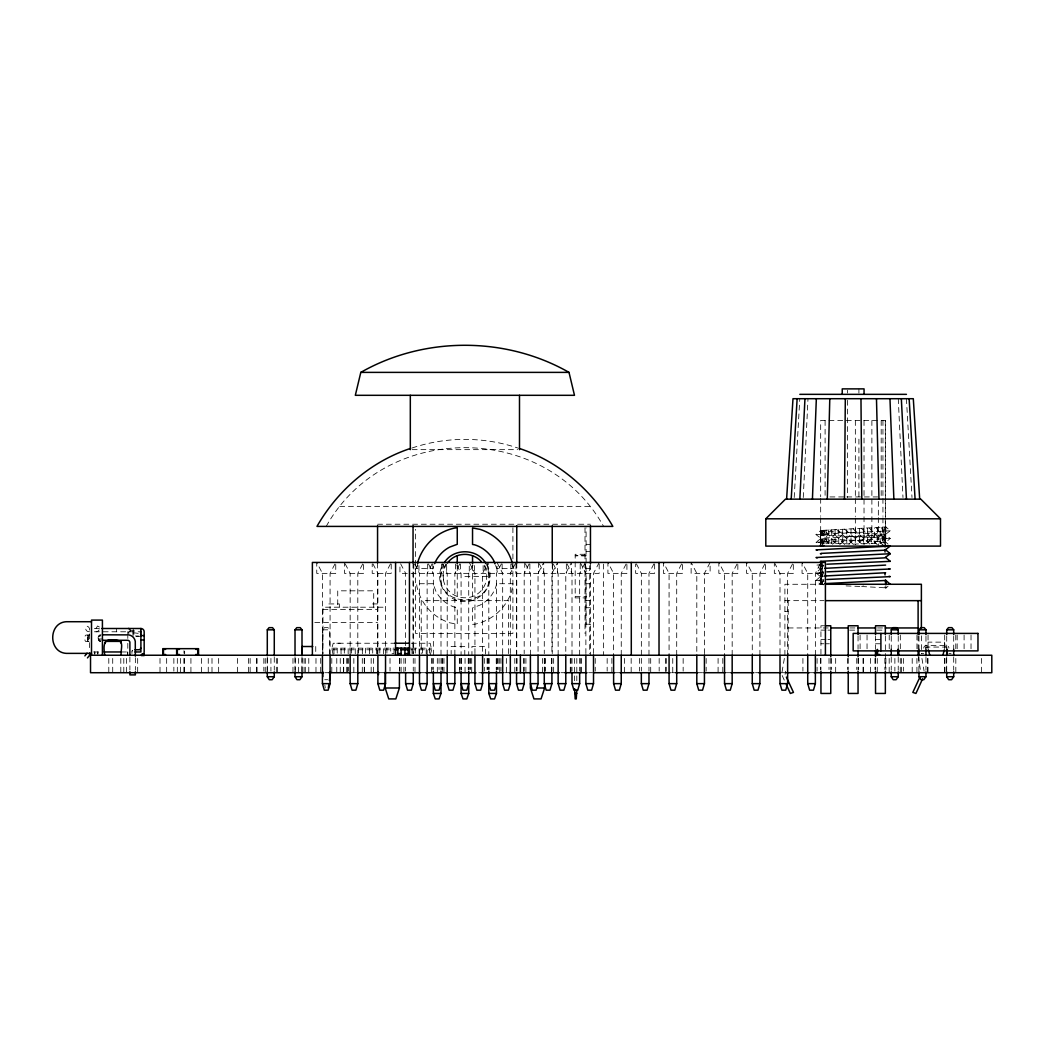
<?xml version="1.0" encoding="UTF-8"?>
<svg xmlns="http://www.w3.org/2000/svg" width="1044" height="1044" viewBox="0 0 1044 1044"><rect width="100%" height="100%" fill="white"/><g stroke="black" fill="none" stroke-linecap="round" stroke-linejoin="round"><path stroke-width="0.75" stroke-dasharray="5 3.75" d="M803.267 497.531L807.991 398.704M794.21 497.531L799.795 398.704M923.783 648.089L923.796 647.789A2.727 2.727 0 0 1 926.159 645.44L946.516 645.44A2.727 2.727 0 0 1 948.879 647.789L948.892 648.089M923.77 653.374L921.604 653.609M925.415 648.154L926.511 647.058L946.164 647.058L947.26 648.154M131.962 651.169C133.475 649.016 131.479 650.738 131.949 653.492M888.079 544.159L885.899 542.241L881.514 541.614L821.511 538.743L816.016 534.606L820.388 530.783L821.511 531.096L820.388 538.417L821.223 543.911M820.675 544.224L821.511 538.743L824.773 531.422L884.777 534.28L890.258 538.417L885.899 542.241L876.308 543.206L853.144 544.159L816.016 542.241L821.511 538.104L884.777 534.919L890.258 530.783L885.899 526.959L821.511 530.456L820.388 530.783L820.388 544.537M821.223 563.512L820.388 568.993L821.511 576.314L823.951 581.808M823.69 584.81L820.388 584.275L821.511 576.954L823.416 572.686M885.899 526.959L885.612 544.081L885.612 420.51L844.335 420.51M888.079 586.193L885.899 588.098L884.777 587.785L885.312 584.275M785.088 674.346L785.61 671.253M433.625 566.357L433.273 568.445L416.778 568.445L417.639 563.864M784.357 658.425L781.63 674.346L784.997 681.706M430.18 655.24L431.655 649.786L430.18 643.234L410.788 643.234M333.245 655.24L331.757 648.154L333.245 643.234L394.632 643.234M100.498 634.83C97.275 634.987 97.275 641.212 100.498 641.381A2.179 2.179 0 0 1 98.319 639.189M822.333 544.55L824.773 539.056L829.98 531.735M823.416 565.039L821.511 569.306L820.388 576.64L821.511 583.961L820.388 584.275L816.016 580.451L820.388 576.64L823.951 576.079M821.511 584.601L823.416 580.333M884.777 534.28L880.196 543.441L880.196 527.677M443.609 564.151C424.386 610.766 503.847 612.515 486.791 564.934M390.495 563.812L385.536 573.365L385.536 653.635M417.522 565.169L413.267 573.365L413.267 653.635M432.099 563.812L427.127 573.365L427.127 655.24M445.958 563.812L440.999 573.365L440.999 655.24M459.83 563.812L454.858 573.365L454.858 655.24M472.984 565.169L468.73 573.365L468.73 655.24M501.42 563.812L496.461 573.365L496.461 669.569M515.997 562.442L510.32 573.365L510.32 653.635M529.151 563.812L524.192 573.365L524.192 653.635M584.614 563.812L579.655 573.365L579.655 655.24M599.191 562.442L593.514 573.365L593.514 653.635M653.949 563.812L648.976 573.365L648.976 655.24M96.1 628.501L97.549 625.982L100.394 627.627L98.945 630.132A3.276 3.276 0 0 1 96.1 631.777M326.198 526.411C384.675 421.424 545.138 421.424 603.602 526.411M826.952 543.65L836.766 532.048M881.514 533.967L874.598 543.128L874.598 527.99M322.753 654.079L322.753 629.819L324.501 627.653L327.999 627.653L329.734 629.819L329.734 654.079M832.525 544.276L844.661 532.375M876.308 533.641L867.538 542.815M98.488 636.422L99.663 635.587M839.728 544.59L853.144 532.688M869.521 533.327L857.424 544.276M846.084 585.919L861.626 586.506L864.027 584.275M848.902 544.002L861.626 533.014M100.498 635.913L99.376 636.422M99.376 635.235L100.498 635.117M412.119 447.98C446.114 436.536 483.698 436.536 517.68 447.98M100.498 641.081L99.376 640.977M890.258 530.783L816.016 534.606L890.258 538.417L816.016 542.241L820.388 546.064M822.333 569.398L820.388 568.993L816.016 565.169L823.951 564.373M822.333 568.588L820.388 568.993L816.016 572.817L820.388 576.64L822.333 577.032M821.511 583.961L822.333 583.883M823.951 572.021L816.016 572.817L823.951 573.613M823.951 579.655L816.016 580.451L823.951 581.247M842.73 420.51L820.675 420.51L820.675 496.787M412.171 449.651L517.628 449.651M829.915 496.931L845.927 496.931M846.788 496.931L877.612 496.931M339.678 506.366L590.134 506.366M377.563 524.232L590.46 524.232M586.089 544.302L590.46 544.459M586.089 551.558L590.46 551.558M585.005 554.286L575.179 554.286L575.179 597.899L585.005 597.899M586.089 568.445L590.46 568.445M464.906 576.418L490.171 576.418M586.089 583.726L590.46 583.726M823.951 584.275L784.905 584.275L784.905 655.24M575.179 596.346L586.089 596.424M586.089 600.626L590.46 600.626M784.905 600.652L823.912 600.652M377.563 603.928L372.108 603.928L372.108 607.203M383.017 607.203L322.974 607.203L322.974 653.688M322.974 609.396L377.563 609.396M784.905 611.575L788.181 611.575M314.805 622.485L377.563 622.485M586.089 624.221L590.46 624.221L586.089 624.351L586.089 527.82M823.742 625.761L820.936 625.761L820.936 656.846M788.181 627.953L828.779 627.953M849.894 627.953L856.393 627.953M877.508 627.953L883.994 627.953M94.391 628.501L100.811 628.501M322.753 629.819L329.734 629.819M820.936 630.119L826.548 630.132M827.957 630.119L830.763 630.119M849.633 630.119L856.654 630.132M876.934 630.119L883.942 630.132M134.35 630.68L130.526 630.68A2.179 2.179 0 0 0 130.448 630.119M89.536 631.777C83.115 631.894 85.791 621.832 89.588 628.501L89.588 651.169M94.391 631.777L140.901 631.777M132.98 633.956L134.35 633.956M89.588 635.052L86.287 635.052A2.179 1.396 90 0 0 84.89 637.231L84.89 639.411A2.179 1.396 -90 0 0 86.287 641.603L89.588 641.603M135.433 635.979L137.625 635.979A3.276 1.879 0 0 0 138.474 635.913M136.177 636.409L140.901 636.409M98.319 638.98L102.69 638.98M820.936 639.411L826.548 639.411M827.957 639.411L830.763 639.411M875.524 639.411L882.545 639.411M820.936 643.783L823.742 643.756M825.151 643.756L829.354 643.783M875.524 643.756L882.545 643.783M331.757 648.154L393.993 648.154M411.545 648.154L431.655 648.154M331.757 649.786L393.993 649.786M410.71 649.786L431.655 649.786M93.529 651.965L101.059 651.965M121.417 651.965L127.799 651.965M951.071 653.609L948.905 653.374M324.984 672.714L329.017 672.714M352.167 672.714L356.748 672.714M378.998 672.714L384.479 672.714M421.045 672.714L426.082 672.714M448.267 672.714L453.814 672.714M478.765 672.714L481.545 672.714M504.5 672.714L509.276 672.714M531.748 672.714L535.898 672.714M561.006 672.714L564.739 672.714M588.646 672.714L592.47 672.714M615.321 672.714L620.201 672.714M671.553 672.714L675.664 672.714M697.562 672.714L703.395 672.714M726.141 672.714L731.126 672.714M755.478 672.714L759.68 672.714M781.043 672.714L786.589 672.714M809.726 672.714L814.32 672.714M324.71 679.722L327.633 679.722M861.626 586.506L884.777 587.785M823.951 565.965L816.016 565.169M821.511 531.096L824.773 531.422M99.376 639.789L100.498 640.285M99.663 640.624L98.488 639.789M853.144 528.864L871.218 545.359M844.661 529.191L861.626 543.833M853.144 544.159L836.766 529.504M861.626 528.551L877.612 545.033M844.661 544.472L829.98 529.83M869.521 528.238L876.308 535.559L882.324 544.72M835.069 542.958L824.773 530.143M876.308 527.912L881.514 535.233L885.064 544.407M828.675 543.271L824.773 537.79L821.511 530.456M774.322 562.442L779.999 573.365L779.999 653.635M636.37 563.812L641.342 573.365L641.342 655.24M580.19 562.442L585.88 573.365L585.88 653.635M567.036 563.812L572.008 573.365L572.008 655.24M539.304 563.812L544.276 573.365L544.276 653.635M525.445 563.812L530.404 573.365L530.404 655.24M511.573 563.812L516.545 573.365L516.545 655.24M484.56 565.169L488.814 573.365L488.814 655.24M456.828 565.169L461.083 573.365L461.083 655.24M442.251 563.812L447.21 573.365L447.21 655.24M428.379 563.812L433.351 573.365L433.351 655.24M414.52 563.812L419.479 573.365L419.479 655.24M400.648 563.812L405.62 573.365L405.62 645.61M372.917 563.812L377.889 573.365L377.889 653.635M345.186 563.812L350.158 573.365L350.158 655.24M128.477 632.964L128.125 631.777M881.514 527.598L884.777 534.919L885.899 542.241M823.951 543.585L821.511 538.104L820.388 530.783M823.951 574.161L821.511 568.68L820.675 563.186M495.574 565.417L496.696 568.445L513.165 568.445L512.982 565.965M133.254 632.677L137.625 633.303A3.276 1.879 0 0 0 138.474 633.238M921.93 658.425L924.11 671.161M918.107 655.789L920.678 671.253M884.777 527.272L885.899 534.606L883.955 543.767L883.955 527.364M324.841 685.021L325.258 687.996M443.1 574.944L443.543 580.634M906.427 398.704L911.999 497.531M898.271 398.704L902.982 497.531M981.543 658.425L981.543 672.714M971.024 635L971.024 649.29M964.095 635L964.095 649.29M957.165 635L957.165 649.29M955.782 635L955.782 650.882M955.821 658.425L955.821 672.714M953.694 636.292L953.694 649.224M953.694 657.315L953.694 670.248M946.712 636.292L946.712 649.224M946.712 657.315L946.712 670.248M946.595 658.425L946.595 672.714M945.068 647.058L944.546 642.138L928.129 642.138L927.607 647.058M944.911 658.425L944.911 672.714M944.689 635L944.689 650.882M944.65 658.425L944.65 672.714M928.051 635L928.051 650.882M928.012 658.425L928.012 672.714M927.385 658.425L927.385 672.714M925.963 636.292L925.963 649.224M925.963 657.315L925.963 670.248M921.382 635.835L921.382 653.635M918.981 636.292L918.981 649.224M918.981 657.315L918.864 672.714M918.107 635.744L918.107 648.82M916.958 635L916.958 650.882M916.919 658.425L916.919 672.714M912.208 658.425L912.208 672.714M903.36 658.425L903.36 671.122M901.546 658.425L901.546 672.714M900.319 635L900.319 650.882M900.28 658.425L900.28 672.714M898.231 636.292L898.231 649.224M898.231 657.315L898.231 670.248M894.878 658.425L894.878 671.122M891.25 636.292L891.25 649.224M891.25 657.315L891.25 670.248M889.227 635L889.227 650.882M889.188 658.425L889.188 672.714M885.899 585.553L885.899 588.098M885.899 658.425L885.899 669.543M885.312 420.51L885.312 497.009M885.312 498.627L885.312 516.532M885.312 518.163L885.312 544.733M885.351 636.018L885.351 669.582M885.064 527.194L885.064 547.735M884.855 658.425L884.855 669.543M882.937 420.51L882.937 496.774M882.937 498.406L882.937 516.258M882.937 517.876L882.937 544.629M882.324 527.52L882.324 544.55M881.188 420.51L881.188 496.931M878.343 501.407L878.343 515.971M878.343 517.589L878.343 546.064M877.612 527.833L877.612 544.237M877.273 658.425L877.273 672.714M875.524 636.018L875.524 649.316M875.524 658.346L875.524 669.582M874.976 658.425L874.976 669.543M871.884 420.51L871.884 543.572M871.218 528.16L871.218 543.911M870.618 658.425L870.618 672.714M867.538 528.316L867.538 543.598M867.042 635L867.042 649.29M864.027 420.51L864.027 544.733M863.61 528.473L863.61 543.754M863.401 658.425L863.401 672.714M863.023 658.425L863.023 672.714M860.099 635L860.099 649.29M859.486 528.629L859.486 546.782M858.912 388.877L858.912 393.092M858.912 439.172L858.912 497.505M858.599 658.425L858.599 669.543M858.051 636.018L858.051 648.885M858.051 658.346L858.051 669.582M856.746 658.425L856.746 669.543M855.349 420.51L855.349 496.983M855.349 498.601L855.349 516.506M855.349 518.137L855.349 544.655M855.271 528.786L855.271 544.707M851.017 528.956L851.017 544.237M848.224 658.346L848.224 669.582M847.689 658.425L847.689 669.543M847.441 390.195L847.441 393.092M847.441 400.296L847.441 497.505M846.788 529.112L846.788 544.394M842.678 529.269L842.678 544.72M838.75 529.425L838.75 544.707M835.67 658.425L835.67 672.714M835.069 529.582L835.069 544.394M831.69 529.752L831.69 543.754M831.311 658.425L831.311 669.543M830.763 658.346L830.763 669.582M829.014 658.425L829.014 669.543M828.675 529.908L828.675 544.081M826.078 530.065L826.078 544.864M825.099 420.51L825.099 495.313M823.951 530.221L823.951 543.767M822.333 530.378L822.333 545.673M822.333 563.186L822.333 584.275M821.223 530.548L821.223 544.877M821.223 561.111L821.223 584.275M820.936 658.346L820.936 669.582M820.675 498.288L820.675 516.258M820.675 517.733L820.675 544.55M820.675 561.437L820.675 584.275M820.388 561.346L820.388 584.275M820.388 658.425L820.388 669.543M817.087 658.425L817.087 671.122M815.364 655.24L815.364 573.365L821.041 562.442L821.041 573.365L802.053 573.365L802.053 562.442L807.73 573.365L807.73 655.24M802.914 658.425L802.914 671.122M788.181 600.652L788.181 655.24M787.633 655.24L787.633 573.365L793.309 562.442L793.309 573.365L774.322 573.365L774.322 564.008M759.901 655.24L759.901 573.365L765.578 562.442L765.578 573.365L746.591 573.365L746.591 562.442L752.267 573.365L752.267 655.24M732.17 655.24L732.17 573.365L737.847 562.442L737.847 573.365L718.859 573.365L718.859 562.442L724.536 573.365L724.536 655.24M722.8 658.425L722.8 672.714M718.089 658.425L718.089 672.714M706.162 658.425L706.162 671.122M704.439 653.635L704.439 573.365L710.116 562.442L710.116 573.365L691.128 573.365L691.128 562.442L696.805 573.365L696.805 653.635M683.154 658.425L683.154 671.122M676.708 655.24L676.708 573.365L682.384 562.442L682.384 573.365L663.397 573.365L663.397 562.442L669.074 573.365L669.074 655.24M672.754 658.425L672.754 672.714M666.098 658.425L666.098 671.122M665.824 658.425L665.824 672.714M659.169 658.425L659.169 671.122M654.653 564.008L654.653 573.365L635.665 573.365L635.665 564.008M650.699 658.425L650.699 672.714M648.976 658.399L648.976 671.018M641.342 658.399L641.342 671.018M639.607 658.425L639.607 671.122M631.163 658.425L631.163 672.714M624.495 658.425L624.495 672.714M621.245 655.24L621.245 573.365L626.922 562.442L626.922 573.365L607.921 573.365L607.921 562.442L613.611 573.365L613.611 655.24M611.875 658.425L611.875 672.714M607.164 658.425L607.164 671.122M603.562 564.073L603.562 655.24M599.191 564.008L599.191 573.365L399.943 573.365L399.943 564.008M595.237 658.425L595.237 671.122M590.46 564.66L590.46 655.24M589.69 565.704L589.69 653.622M585.332 564.008L585.332 573.365M585.005 527.69L585.005 633.447M581.377 658.425L581.377 672.714M580.686 658.425L580.686 672.714M580.19 564.008L580.19 573.365M579.655 658.399L579.655 671.018M576.81 658.425L576.81 680.714M574.631 658.425L574.631 680.714M572.008 658.399L572.008 671.018M571.459 573.365L571.459 562.442L565.783 573.365L565.783 655.24M570.977 658.425L570.977 672.714M570.285 658.425L570.285 672.714M566.331 564.008L566.331 573.365M558.149 655.24L558.149 573.365L552.459 562.442L552.459 573.365M557.6 573.365L557.6 562.442L551.924 573.365L551.924 653.635M553.646 658.425L553.646 672.714M552.25 563.055L552.237 653.622M551.924 658.399L551.924 671.018M551.702 658.425L551.702 672.714M551.428 658.425L551.428 672.714M545.333 658.425L545.333 671.122M544.772 658.425L544.772 672.714M544.603 658.359L544.603 670.835M544.276 658.399L544.276 671.018M543.728 573.365L543.728 562.442L538.052 573.365L538.052 655.24M542.554 658.425L542.554 672.714M538.6 562.442L538.6 573.365M529.869 564.008L529.869 573.365M525.915 658.425L525.915 672.714M524.727 562.442L524.727 573.365M524.192 658.399L524.192 671.018M523.697 658.425L523.697 672.714M517.041 658.425L517.041 671.122M516.767 563.055L516.767 655.24M516.545 658.399L516.545 671.018M515.997 564.008L515.997 573.365M514.822 658.425L514.822 672.714M512.904 527.69L512.904 633.447L415.564 633.447L415.564 529.321M510.868 564.008L510.868 573.365M508.572 653.635L508.572 600.652L421.228 600.652L421.228 653.635M506.353 658.425L506.353 672.714M502.673 653.635L502.673 573.365L496.996 562.442L496.996 573.365M502.138 564.008L502.138 573.365M500.95 658.425L500.95 671.122M499.698 658.425L499.698 672.714M498.184 658.425L498.184 669.543M497.492 658.425L497.492 669.543M496.239 658.425L496.239 669.543M489.036 658.425L489.036 669.543M488.814 658.399L488.814 669.569M488.266 573.365L488.266 562.442L482.589 573.365L482.589 655.24M487.783 658.425L487.783 669.543M487.091 658.425L487.091 669.543M485.591 654.157L485.591 646.51L471.94 646.51L471.94 655.24M484.312 658.425L484.312 671.122M483.137 565.561L483.137 573.365M474.942 653.635L474.942 573.365L469.265 562.442L469.265 573.365M474.407 565.561L474.407 573.365M472.541 565.496L472.541 596.346M471.705 658.425L471.705 672.714M470.452 658.425L470.452 669.543M469.761 658.425L469.761 669.543M468.73 658.399L468.73 669.569M468.234 658.425L468.234 669.543M465.05 658.425L465.05 672.714M464.789 655.24L464.789 646.51L451.152 646.51L451.152 654.157M461.578 658.425L461.578 669.543M461.083 658.399L461.083 669.569M460.534 564.008L460.534 573.365M460.039 658.425L460.039 669.543M459.36 658.425L459.36 672.714M457.259 565.574L457.259 596.424M455.406 564.008L455.406 573.365M446.675 565.561L446.675 573.365M443.974 658.425L443.974 672.714M442.721 658.425L442.721 672.714M442.03 658.425L442.03 669.543M441.534 564.008L441.534 573.365M440.999 658.399L440.999 669.569M439.041 658.425L439.041 669.543M437.319 658.425L437.319 672.714M433.351 658.399L433.351 669.569M432.803 564.008L432.803 573.365M432.307 658.425L432.307 669.543M431.629 658.425L431.629 672.714M429.476 648.154L429.476 653.714L426.2 653.609L426.2 648.154M427.675 564.008L427.675 573.365M422.376 648.154L422.376 653.714L419.101 653.609L419.101 648.154M418.944 565.561L418.944 573.365M415.277 648.154L415.277 653.714L412.002 653.609L412.002 648.154M414.99 658.425L414.99 672.714M413.802 564.008L413.802 573.365M413.267 658.399L413.267 671.018M413.046 563.055L413.046 653.622M405.62 658.399L405.62 671.018M403.897 658.425L403.897 672.714M401.118 658.425L401.118 672.714M399.748 658.425L399.748 671.122M399.395 658.359L399.395 670.835M393.993 650.699L393.993 653.714L390.717 653.609L390.717 648.154M391.213 564.008L391.213 573.365L372.212 573.365L372.212 564.008M390.025 658.425L390.025 671.122M386.893 648.154L386.893 653.714L383.618 653.609L383.618 648.154M379.794 648.154L379.794 653.714L376.519 653.609L376.519 648.154M377.563 563.055L377.563 653.688M373.713 607.203L373.713 590.826L337.734 590.826L337.734 607.203M373.387 658.425L373.387 672.714M372.708 648.154L372.708 653.714L369.432 653.609L369.432 648.154M371.168 658.425L371.168 672.714M365.609 648.154L365.609 653.714L362.333 653.609L362.333 648.154M364.513 658.425L364.513 672.714M364.239 658.425L364.239 671.122M362.294 658.425L362.294 672.714M358.51 648.154L358.51 653.714L355.234 653.609L355.234 648.154M357.805 655.24L357.805 573.365L363.482 562.442L363.482 573.365L344.481 573.365L344.481 562.442M353.838 658.425L353.838 672.714M351.41 648.154L351.41 653.714L348.135 653.609L348.135 648.154M348.435 658.425L348.435 671.122M347.182 658.425L347.182 672.714M346.908 658.425L346.908 672.714M344.311 648.154L344.311 653.714L341.036 653.609L341.036 648.154M343.711 658.425L343.711 671.122M343.437 658.425L343.437 672.714M340.213 643.234L336.768 643.234M340.253 658.425L340.253 672.714M339.352 607.203L339.352 603.928L328.429 603.928L328.429 607.203M337.225 648.154L337.225 653.714L333.95 653.609L333.95 648.154M336.781 658.425L336.781 672.714M331.796 658.425L331.796 672.714M330.074 655.24L330.074 573.365L335.75 562.442L335.75 573.365L316.75 573.365L316.75 562.442L322.426 573.365L322.426 653.635M320.704 658.425L320.704 672.714M315.98 658.425L315.98 672.714M315.745 646.51L315.745 654.157M308.776 658.425L308.776 672.714M305.305 658.425L305.305 672.714M304.065 658.425L304.065 672.714M302.121 658.425L302.121 672.714M302.003 657.315L301.846 672.714M298.649 658.425L298.649 672.714M295.191 658.425L295.191 672.714M295.021 657.315L295.021 670.248M292.972 658.425L292.972 672.714M277.587 658.425L277.587 672.714M276.334 658.425L276.334 672.714M274.272 657.315L274.272 670.248M270.931 658.425L270.931 671.122M267.29 657.315L267.29 670.248M267.186 658.425L267.186 672.714M265.241 658.425L265.241 672.714M263.845 658.425L263.845 671.122M256.915 658.425L256.915 672.714M256.785 658.425L256.785 672.714M250.129 658.425L250.129 672.714M248.602 658.425L248.602 672.714M237.51 658.425L237.51 672.714M218.653 658.425L218.653 672.714M211.997 658.425L211.997 672.714M208.252 658.425L208.252 672.714M201.596 658.425L201.596 672.714M190.922 658.425L190.922 672.714M184.657 651.299L184.657 653.922M184.266 658.425L184.266 672.714M183.979 650.673L183.979 653.231M183.992 658.425L183.992 672.714M180.521 658.425L180.521 672.714M177.323 658.425L177.323 672.714M173.865 658.425L173.865 671.122M166.662 658.425L166.662 672.714M160.006 658.425L160.006 672.714M137.677 658.425L137.677 672.714M135.355 657.733L135.355 670.222M133.254 628.501L133.254 635.352M133.032 631.829L133.032 636.409M129.978 628.501L129.978 631.777M129.887 657.002L129.887 670.013M128.882 631.829L128.882 633.434M127.799 631.829L127.799 634.83M127.799 635.652L127.799 638.445M127.799 643.339L127.799 654.966M127.577 651.965L127.577 655.24M126.585 658.425L126.585 672.714M123.805 658.425L123.805 672.714M120.804 658.425L120.804 672.714M116.55 628.501L116.55 631.777M112.713 658.425L112.713 672.714M108.798 658.425L108.798 672.714M97.927 651.965L97.927 654.157M97.718 651.965L97.718 654.157M94.887 651.965L94.887 654.157M94.665 651.965L94.665 654.157M88.623 635.052L88.623 641.603M87.787 635.052L87.787 641.603M88.805 641.603A2.179 1.396 -90 0 1 87.409 639.411L87.409 637.231A2.179 1.396 90 0 1 88.805 635.052M484.364 566.174A21.833 21.833 0 0 1 474.824 595.55C467.908 598.917 459.53 598.486 453.018 594.401A21.833 21.833 0 0 1 446.584 564.204M486.778 563.786A25.265 25.265 0 0 1 482.772 594.284L477.539 598.29A25.265 25.265 0 0 1 443.021 563.786M496.539 583.726L496.174 585.828A32.755 32.755 0 0 1 480.136 605.089L472.541 607.882L472.541 624.351L475.02 624.168A49.133 49.133 0 0 0 511.599 591.361L513.035 583.726L496.539 583.726M586.089 555.747L575.179 555.747L586.089 555.826M433.116 583.726L416.634 583.726L416.83 586.206A49.133 49.133 0 0 0 449.625 622.785L457.259 624.221L457.259 607.725L455.171 607.36A32.755 32.755 0 0 1 435.909 591.322L433.116 583.726M590.46 607.725L586.089 607.725L590.46 607.882"/><path stroke-width="1.5" d="M844.479 499.149L845.314 398.704M827.305 499.149L829.784 398.704M812.428 499.149L816.343 398.704M121.352 655.24C119.93 651.182 124.627 641.812 118.076 640.507C104.322 637.597 102.743 642.882 104.752 655.24M799.848 499.149L804.963 398.704M791.195 499.149L797.133 398.704M786.602 499.149L792.996 398.704L913.304 398.704L919.686 499.149M576.81 690.267L576.262 698.919L575.179 698.919L574.631 688.675M140.901 648.154L139.779 649.707L135.002 649.786M328.325 687.996L328.743 685.021M329.369 680.558L330.609 671.618M104.778 643.456L104.961 642.647M885.612 582.291L885.312 580.294M417.639 563.864L418.213 560.811A49.133 49.133 0 0 1 454.779 528.016L457.259 527.82L457.259 544.302L449.677 547.095A32.755 32.755 0 0 0 434.591 563.669M360.806 372.382L355.325 395.311L574.487 395.311L569.006 372.382C505.74 336.259 424.073 336.259 360.806 372.382L569.006 372.382M942.889 655.24L944.337 649.786M330.074 655.24L330.074 683.637L328.155 690.175L324.332 690.175L322.426 683.637L322.426 655.24M357.805 655.24L357.805 683.637L355.887 690.175L352.063 690.175L350.158 683.637L350.158 655.24M385.536 655.24L385.536 683.637L383.618 690.175L379.794 690.175L377.889 683.637L377.889 655.24M413.267 672.597L413.267 683.637L411.349 690.175L407.525 690.175L405.62 683.637L405.62 672.597M427.127 655.24L427.127 683.637L425.221 690.175L421.398 690.175L419.479 683.637L419.479 655.24M454.858 655.24L454.858 683.637L452.952 690.175L449.129 690.175L447.21 683.637L447.21 655.24M482.589 655.24L482.589 683.637L480.684 690.175L476.86 690.175L474.942 683.637L474.942 655.24M510.32 655.24L510.32 683.637L508.415 690.175L504.591 690.175L502.673 683.637L502.673 655.24M524.192 672.597L524.192 683.637L522.274 690.175L518.45 690.175L516.545 683.637L516.545 672.597M538.052 683.637L536.146 690.175L532.323 690.175L530.404 683.637L538.052 683.637L538.052 655.24M551.924 672.597L551.924 683.637L550.005 690.175L546.182 690.175L544.276 683.637L544.276 672.597M565.783 655.24L565.783 683.637L563.877 690.175L560.054 690.175L558.149 683.637L558.149 655.24M579.655 672.597L579.655 683.637L577.737 690.175L573.913 690.175L572.008 683.637L572.008 672.597M593.514 655.24L593.514 683.637L591.609 690.175L587.785 690.175L585.88 683.637L585.88 655.24M621.245 655.24L621.245 683.637L619.34 690.175L615.516 690.175L613.611 683.637L613.611 655.24M648.976 672.597L648.976 683.637L647.071 690.175L643.248 690.175L641.342 683.637L641.342 672.597M676.708 655.24L676.708 683.637L674.802 690.175L670.979 690.175L669.074 683.637L669.074 655.24M704.439 655.24L704.439 683.637L702.534 690.175L698.71 690.175L696.805 683.637L696.805 655.24M732.17 655.24L732.17 683.637L730.265 690.175L726.441 690.175L724.536 683.637L724.536 655.24M759.901 655.24L759.901 683.637L757.996 690.175L754.173 690.175L752.267 683.637L752.267 655.24M787.633 655.24L787.633 683.637L785.727 690.175L781.904 690.175L779.999 683.637L779.999 655.24M815.364 655.24L815.364 683.637L813.459 690.175L809.635 690.175L807.73 683.637L807.73 655.24M399.395 672.401L399.395 687.996L395.846 698.919L388.746 698.919L385.197 687.996L385.197 672.401M544.603 683.324L544.603 687.996L541.053 698.919L533.954 698.919L530.404 687.996L530.404 655.24M440.999 671.161L440.999 693.451L439.08 698.919L435.257 698.919L433.351 693.451L433.351 671.161M468.73 671.161L468.73 693.451L466.812 698.919L462.988 698.919L461.083 693.451L461.083 671.161M496.461 671.161L496.461 693.451L494.543 698.919L490.719 698.919L488.814 693.451L488.814 671.161M922.635 678.757L915.927 693.451L912.821 692.394L919.908 677.125M274.272 671.866L274.272 676.721L272.171 679.722L269.248 679.722L267.29 676.721L267.29 671.866M302.003 671.866L302.003 676.721L299.902 679.722L296.979 679.722L295.021 676.721L295.021 671.866M898.231 671.866L898.231 676.721L896.117 679.722L893.207 679.722L891.25 676.721L891.25 671.866M925.963 671.866L925.963 676.721L923.849 679.722L920.938 679.722L918.981 676.721L918.981 671.866M953.694 671.866L953.694 676.721L951.58 679.722L948.67 679.722L946.712 676.721L946.712 671.866M84.89 655.88L87.057 653.166M87.448 657.916L89.588 655.24L89.588 653.061M267.29 655.697L267.29 629.819L269.039 627.653L272.536 627.653L274.272 629.819L274.272 655.697M295.021 655.697L295.021 629.819L296.77 627.653L300.267 627.653L302.003 629.819L302.003 655.697M891.25 634.674L891.25 629.819L892.998 627.653L896.483 627.653L898.231 629.819L898.231 634.674M918.981 634.674L918.981 629.819L920.73 627.653L924.214 627.653L925.963 629.819L925.963 634.674M946.712 634.674L946.712 629.819L948.461 627.653L951.945 627.653L953.694 629.819L953.694 634.674M444.3 562.716C453.331 547.839 477.656 548.152 485.878 563.616M765.8 518.803L785.466 499.149L920.821 499.149L940.487 518.803L940.487 546.103L765.8 546.103L765.8 518.803L940.487 518.803M889.005 545.751L890.258 546.064L884.777 550.201L821.511 553.385M821.223 545.829L820.675 546.142M821.223 553.464L820.388 553.712L821.223 553.946M824.773 576.001L885.612 572.738M890.258 584.275L885.899 580.451L824.773 583.635M410.592 448.398C370.972 461.435 337.603 490.328 316.971 526.411L612.841 526.411C592.196 490.328 558.84 461.435 519.207 448.398M890.258 546.064L816.016 549.888L817.282 550.201M885.612 557.444L890.258 561.346L826.9 564.217M821.511 545.751L823.951 545.503M824.773 568.354L885.612 565.091M826.9 571.864L890.258 568.993L889.005 568.68M826.9 579.498L890.258 576.64L889.005 576.314M799.834 394.345L906.453 394.345M825.517 584.275L921.382 584.275L921.382 627.953M825.53 600.652L921.382 600.652M91.507 621.715L68.03 621.715C47.633 620.788 47.633 654.301 68.03 653.374L91.507 653.374M825.151 625.761L830.763 625.761L830.763 656.846M830.763 627.953L848.224 627.953M858.051 627.953L875.524 627.953M885.351 627.953L918.107 627.953M101.868 628.501L140.901 628.501A3.276 3.276 0 0 1 144.176 631.777L144.176 651.965A3.276 3.276 0 0 1 140.901 655.24M267.29 629.819L274.272 629.819M295.021 629.819L302.003 629.819M891.25 629.819L898.231 629.819M918.981 629.819L925.963 629.819M946.712 629.819L953.694 629.819M102.416 634.817L128.817 634.882A7.882 7.882 0 0 1 135.276 641.355L135.355 656.167M140.901 635.587L144.176 635.587M140.901 639.959L144.176 639.959M102.416 640.272L127.903 640.285A2.414 2.414 0 0 1 129.887 642.269L129.887 655.384M105.314 641.381L121.378 641.381M394.632 643.234L409.17 643.234M312.717 646.51L302.094 646.51L302.094 655.24M395.258 648.154L409.914 648.154M394.606 649.786L397.816 649.786M401.04 649.786L409.104 649.786M104.165 651.965L121.404 651.965M134.989 651.965L140.901 651.965L140.901 628.501M397.816 653.609L401.092 653.609M404.915 653.609L408.191 653.609M141.984 653.936L144.176 653.936L144.176 655.567L141.331 655.567M323.588 672.714L90.528 672.714L90.528 655.24L991.8 655.24L991.8 672.714L814.15 672.714M329.017 672.714L351.032 672.714M357.544 672.714L378.998 672.714M384.479 672.714L420.536 672.714M425.926 672.714L447.458 672.714M453.97 672.714L475.999 672.714M481.284 672.714L503.025 672.714M509.381 672.714L531.096 672.714M536.629 672.714L559.375 672.714M564.791 672.714L587.015 672.714M593.514 672.714L614.655 672.714M620.201 672.714L670.117 672.714M675.625 672.714L697.562 672.714M704.061 672.714L725.202 672.714M731.035 672.714L753.846 672.714M758.74 672.714L780.507 672.714M786.406 672.714L809.27 672.714M267.29 676.721L274.272 676.721M295.021 676.721L302.003 676.721M891.25 676.721L898.231 676.721M918.981 676.721L925.963 676.721M946.712 676.721L953.694 676.721M322.426 683.637L330.074 683.637M350.158 683.637L357.805 683.637M377.889 683.637L385.536 683.637M405.62 683.637L413.267 683.637M419.479 683.637L427.127 683.637M447.21 683.637L454.858 683.637M474.942 683.637L482.589 683.637M502.673 683.637L510.32 683.637M516.545 683.637L524.192 683.637M544.276 683.637L551.924 683.637M558.149 683.637L565.783 683.637M572.008 683.637L579.655 683.637M585.88 683.637L593.514 683.637M613.611 683.637L621.245 683.637M641.342 683.637L648.976 683.637M669.074 683.637L676.708 683.637M696.805 683.637L704.439 683.637M724.536 683.637L732.17 683.637M752.267 683.637L759.901 683.637M779.999 683.637L787.633 683.637M807.73 683.637L815.364 683.637M385.197 687.996L399.395 687.996M536.72 687.996L544.603 687.996M433.351 693.451L440.999 693.451M461.083 693.451L468.73 693.451M488.814 693.451L496.461 693.451M574.631 693.451L576.81 693.451M889.005 553.385L890.258 553.712L884.777 557.848L820.388 561.346L821.223 561.594M889.005 561.033L890.258 561.346M817.282 557.848L816.016 557.535L890.258 553.712L885.612 549.81M786.38 677.125L793.466 692.394L790.36 693.451L786.328 684.642M495.013 563.89L493.903 560.863A32.755 32.755 0 0 0 474.642 544.811L472.541 544.459L472.541 527.964L480.175 529.399A49.133 49.133 0 0 1 512.226 562.86M121.156 642.647L121.339 643.456M928.325 649.786L929.786 655.24M884.777 550.201L885.064 552.041M884.777 573.13L885.064 574.97M378.111 671.618L378.528 674.594M909.141 398.704L915.079 499.149M901.337 398.704L906.453 499.149M889.971 398.704L893.873 499.149M876.477 398.704L878.957 499.149M860.974 398.704L861.809 499.149M953.694 649.224L953.694 655.697M947.26 649.446L947.26 653.335A1.905 1.905 0 0 0 947.404 654.066M946.712 649.224L946.712 655.697M925.963 649.224L925.963 655.697M918.981 649.224L918.981 655.697M918.107 600.652L918.107 634.374M918.107 650.425L918.107 655.24M898.74 649.981L898.74 655.24M898.231 649.224L898.231 655.697M898.062 649.394L898.062 654.51M891.25 649.224L891.25 655.697M885.899 580.451L885.899 584.275M885.612 580.373L885.612 584.275M885.351 634.556L885.351 625.761L875.524 625.761L875.524 634.556M885.351 671.122L885.351 693.451L875.524 693.451L875.524 671.122M880.901 633.408L880.901 650.882M879.609 655.24L879.609 654.51L877.547 654.51L877.547 649.394M876.869 649.981L876.869 655.24M875.524 650.373L875.524 656.846M864.054 394.345L864.054 388.877L842.234 388.877L842.234 394.345M858.051 634.556L858.051 625.761L848.224 625.761L848.224 656.846M858.051 650.373L858.051 656.846M858.051 671.122L858.051 693.451L848.224 693.451L848.224 671.122M830.763 671.122L830.763 693.451L820.936 693.451L820.936 671.122M825.412 655.24L825.412 562.442L312.378 562.442L312.378 655.24M659.025 562.442L659.025 655.24M631.294 562.442L631.294 655.24M590.46 525.85L590.46 563.89M552.237 525.85L552.25 563.055M520.369 655.24L520.369 672.714M519.494 395.311L519.494 449.651M516.767 525.85L516.767 563.055M472.541 555.747L472.541 563.864M457.259 555.826L457.259 563.956M413.046 525.85L413.046 563.055M410.318 395.311L410.318 449.651M409.444 562.442L409.444 655.24M408.191 648.154L408.191 655.24M404.915 648.154L404.915 655.24M401.092 648.154L401.092 655.24M397.816 648.154L397.816 655.24M395.572 562.442L395.572 655.24M377.563 525.85L377.563 563.055M329.734 671.866L329.734 676.721M322.753 671.866L322.753 676.721M198.53 655.24L198.53 648.663L162.786 648.663L162.786 655.24M195.789 648.663L195.789 649.394L197.851 649.394L197.851 654.51L195.789 654.51L195.789 655.24M179.385 648.663L179.385 649.394L177.336 649.394L177.336 654.51L179.385 654.51L179.385 655.24M176.645 648.663L176.645 655.24M165.513 648.663L165.513 649.394L163.464 649.394L163.464 654.51L165.513 654.51L165.513 655.24M135.355 671.775L135.355 674.894L129.887 674.894L129.887 671.644M102.416 655.006L102.416 620.097L91.507 620.097L91.507 655.006M128.347 628.501A2.179 2.179 0 0 1 129.887 629.14M140.901 634.099A3.276 1.879 0 0 1 140.457 635.039M140.901 631.424A3.276 1.879 0 0 1 140.457 632.364M447.406 563.029A21.833 21.833 0 0 1 454.988 556.635C461.892 553.255 470.27 553.698 476.795 557.77A21.833 21.833 0 0 1 481.127 561.476M440.999 683.637L439.08 690.175L435.257 690.175L433.351 683.637L440.999 683.637M468.73 683.637L466.812 690.175L462.988 690.175L461.083 683.637L468.73 683.637M496.461 683.637L494.543 690.175L490.719 690.175L488.814 683.637L496.461 683.637M977.967 633.408L853.17 633.408L853.17 650.882L977.967 650.882L977.967 633.408"/></g></svg>
